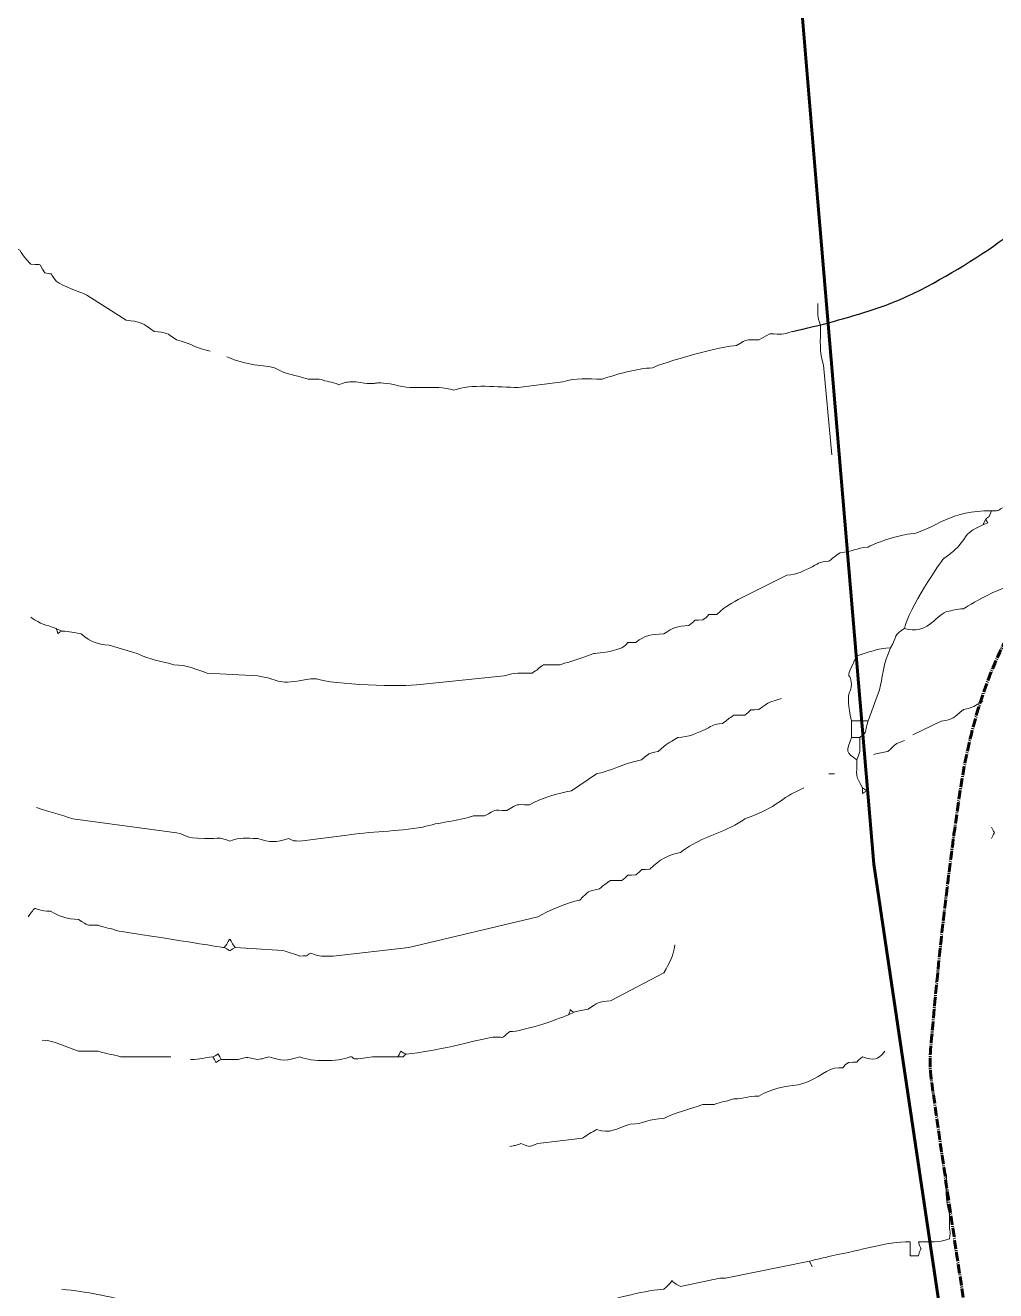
# Model space of a CAD drawing. Header units: centimetres. Extents: x -1591 to 2988, y -2086 to 1278.
# Drawn here: x -513 to -386.3, y -1201 to -1035.7 of the extents above; entities that cross this region are included whole.
import ezdxf

# ---------------------------------------------------------------- set-up
doc = ezdxf.new("R2010")
doc.units = ezdxf.units.CM
doc.header["$MEASUREMENT"] = 0
doc.linetypes.add('ACAD_ISO04W100', pattern=[30, 24, -3, 0, -3])
doc.layers.add('layer 1', color=7, linetype='Continuous')
doc.layers.add('Lines', color=10, linetype='Continuous')
picture_1 = doc.add_image_def('image1.jpg', size_in_pixel=(4696, 8380))

msp = doc.modelspace()

# ---------------------------------------------------------------- linework, layer by layer
at = {"layer": 'layer 1', "lineweight": 30}
msp.add_lwpolyline([(-412.812, -1075.735, 0.0242041), (-402.169, -1072.829, 0.0403104), (-396.05, -1070.275, 0.0431126), (-383.57, -1062.411, -0.0835723), (-376.791, -1058.868, -0.0180202), (-366.615, -1055.954, -0.0094333), (-346.903, -1051.463, -0.0036583), (-332.185, -1048.513, -0.0326669), (-330.516, -1048.303, -0.0192048), (-329.262, -1048.276, -0.0011839), (-308.936, -1048.669, -0.0047778), (-302.453, -1048.872, -0.0027058), (-291.014, -1049.401)], format="xyb", dxfattribs=at)
at = {"layer": 'layer 1', "lineweight": 20}
for points, knots in [([(-488.89, -1078.296), (-490.817, -1077.931), (-491.537, -1077.199), (-493.279, -1076.833), (-493.279, -1076.833), (-494.553, -1075.897), (-494.579, -1075.86), (-496.205, -1075.735), (-496.205, -1075.735), (-497.564, -1074.662), (-498.118, -1074.406), (-499.862, -1074.272), (-499.862, -1074.272), (-499.862, -1074.272), (-504.983, -1070.98), (-504.983, -1070.98), (-504.983, -1070.98), (-506.013, -1070.465), (-508.078, -1069.89), (-509.006, -1069.152), (-509.006, -1069.152), (-510.1, -1067.645), (-509.101, -1068.48), (-510.469, -1068.054), (-510.469, -1068.054), (-511.596, -1066.551), (-510.462, -1067.142), (-512.298, -1066.957), (-512.298, -1066.957), (-513.09, -1066.098), (-513.162, -1066.015), (-513.761, -1065.128), (-513.761, -1065.128), (-515.494, -1064.284), (-516.203, -1063.637), (-517.785, -1062.568), (-517.785, -1062.568), (-517.785, -1062.568), (-522.54, -1058.179), (-522.54, -1058.179), (-522.54, -1058.179), (-524.918, -1056.217), (-528.327, -1053.958), (-530.22, -1050.864)], [0, 0, 0, 0, 0.0833333, 0.0833333, 0.0833333, 0.0833333, 0.1666667, 0.1666667, 0.1666667, 0.1666667, 0.25, 0.25, 0.25, 0.25, 0.3333333, 0.3333333, 0.3333333, 0.3333333, 0.4166667, 0.4166667, 0.4166667, 0.4166667, 0.5, 0.5, 0.5, 0.5, 0.5833333, 0.5833333, 0.5833333, 0.5833333, 0.6666667, 0.6666667, 0.6666667, 0.6666667, 0.75, 0.75, 0.75, 0.75, 0.8333333, 0.8333333, 0.8333333, 0.8333333, 1, 1, 1, 1]), ([(-407.691, -1091.829), (-407.691, -1091.829), (-408.788, -1080.124), (-408.788, -1080.124), (-408.788, -1080.124), (-409.351, -1078.387), (-409.154, -1076.943), (-409.154, -1075.004), (-409.154, -1075.004), (-409.623, -1073.557), (-409.52, -1073.671), (-409.52, -1072.078)], [0, 0, 0, 0, 0.25, 0.25, 0.25, 0.25, 0.5, 0.5, 0.5, 0.5, 1, 1, 1, 1]), ([(-486.695, -1079.027), (-484.135, -1080.244), (-481.726, -1080.104), (-480.477, -1080.49), (-480.477, -1080.49), (-478.836, -1081.437), (-477.826, -1081.39), (-476.088, -1081.953), (-476.088, -1081.953), (-476.088, -1081.953), (-474.625, -1081.953), (-474.625, -1081.953), (-474.625, -1081.953), (-473.531, -1082.308), (-473.133, -1082.27), (-472.065, -1082.685), (-472.065, -1082.685), (-470.773, -1082.266), (-471.308, -1082.35), (-469.87, -1082.319), (-469.87, -1082.319), (-466.261, -1082.908), (-468.389, -1082.068), (-464.749, -1082.685), (-464.749, -1082.685), (-462.144, -1083.529), (-459.674, -1082.572), (-457.068, -1083.416), (-457.068, -1083.416), (-454.766, -1082.522), (-451.261, -1083.05), (-448.656, -1083.05), (-448.656, -1083.05), (-448.656, -1083.05), (-442.804, -1082.319), (-442.804, -1082.319), (-442.804, -1082.319), (-441.067, -1081.756), (-439.623, -1081.953), (-437.683, -1081.953), (-437.683, -1081.953), (-435.846, -1081.358), (-433.11, -1080.534), (-431.1, -1080.49), (-431.1, -1080.49), (-429.809, -1079.745), (-421.789, -1077.6), (-420.127, -1077.564), (-420.127, -1077.564), (-418.51, -1076.631), (-419.155, -1076.833), (-417.201, -1076.833), (-417.201, -1076.833), (-417.201, -1076.833), (-415.771, -1076.036), (-415.771, -1076.036), (-415.771, -1076.036), (-414.145, -1076.101), (-414.258, -1076.204), (-412.812, -1075.735)], [0, 0, 0, 0, 0.0625, 0.0625, 0.0625, 0.0625, 0.125, 0.125, 0.125, 0.125, 0.1875, 0.1875, 0.1875, 0.1875, 0.25, 0.25, 0.25, 0.25, 0.3125, 0.3125, 0.3125, 0.3125, 0.375, 0.375, 0.375, 0.375, 0.4375, 0.4375, 0.4375, 0.4375, 0.5, 0.5, 0.5, 0.5, 0.5625, 0.5625, 0.5625, 0.5625, 0.625, 0.625, 0.625, 0.625, 0.6875, 0.6875, 0.6875, 0.6875, 0.75, 0.75, 0.75, 0.75, 0.8125, 0.8125, 0.8125, 0.8125, 0.875, 0.875, 0.875, 0.875, 1, 1, 1, 1]), ([(-512.298, -1113.043), (-510.893, -1114.074), (-510.558, -1113.969), (-509.006, -1114.506), (-509.006, -1114.506), (-509.006, -1114.506), (-508.275, -1114.872), (-508.275, -1114.872), (-508.275, -1114.872), (-507.135, -1114.896), (-506.745, -1115.043), (-505.715, -1115.237), (-505.715, -1115.237), (-504.355, -1116.31), (-503.802, -1116.566), (-502.057, -1116.7), (-502.057, -1116.7), (-502.057, -1116.7), (-498.399, -1117.798), (-498.399, -1117.798), (-498.399, -1117.798), (-496.614, -1118.714), (-495.499, -1118.659), (-493.644, -1119.261), (-493.644, -1119.261), (-491.86, -1119.3), (-490.828, -1119.814), (-489.255, -1120.358), (-489.255, -1120.358), (-489.255, -1120.358), (-482.672, -1120.724), (-482.672, -1120.724), (-482.672, -1120.724), (-479.33, -1121.252), (-480.477, -1122.008), (-475.722, -1121.09), (-475.722, -1121.09), (-475.722, -1121.09), (-474.991, -1121.09), (-474.991, -1121.09), (-474.991, -1121.09), (-472.921, -1121.893), (-463.639, -1122.166), (-461.458, -1121.821), (-461.458, -1121.821), (-461.458, -1121.821), (-450.485, -1120.724), (-450.485, -1120.724), (-450.485, -1120.724), (-448.908, -1120.213), (-448.552, -1120.358), (-446.827, -1120.358), (-446.827, -1120.358), (-446.135, -1119.915), (-446.027, -1119.795), (-445.364, -1119.261), (-445.364, -1119.261), (-445.364, -1119.261), (-443.17, -1119.261), (-443.17, -1119.261), (-443.17, -1119.261), (-441.539, -1118.732), (-440.416, -1118.454), (-438.78, -1117.798), (-438.78, -1117.798), (-438.538, -1117.751), (-436.8, -1117.705), (-435.123, -1117.066), (-435.123, -1117.066), (-433.63, -1115.979), (-435.199, -1116.522), (-433.294, -1116.335), (-433.294, -1116.335), (-431.968, -1115.39), (-431.333, -1115.274), (-429.636, -1115.237), (-429.636, -1115.237), (-428.387, -1114.347), (-427.927, -1114.262), (-426.345, -1114.14), (-426.345, -1114.14), (-424.852, -1113.053), (-426.42, -1113.596), (-424.516, -1113.409), (-424.516, -1113.409), (-423.023, -1112.321), (-424.592, -1112.865), (-422.687, -1112.677), (-422.687, -1112.677), (-421.378, -1111.468), (-420.847, -1111.259), (-419.395, -1110.482), (-419.395, -1110.482), (-419.395, -1110.482), (-413.543, -1107.556), (-413.543, -1107.556), (-413.543, -1107.556), (-412.016, -1107.439), (-411.556, -1107.066), (-410.251, -1106.459), (-410.251, -1106.459), (-409.102, -1105.869), (-409.382, -1105.858), (-408.057, -1105.728), (-408.057, -1105.728), (-407.399, -1105.208), (-407.262, -1105.077), (-406.594, -1104.63), (-406.594, -1104.63), (-404.926, -1104.502), (-404.604, -1104.027), (-402.936, -1103.899), (-402.936, -1103.899), (-401.555, -1103.102), (-398.357, -1102.196), (-396.718, -1102.07), (-396.718, -1102.07), (-393.553, -1101.063), (-392.27, -1099.144), (-386.843, -1099.144), (-386.843, -1099.144), (-385.538, -1099.144), (-386.223, -1099.184), (-385.38, -1098.778)], [0, 0, 0, 0, 0.03125, 0.03125, 0.03125, 0.03125, 0.0625, 0.0625, 0.0625, 0.0625, 0.09375, 0.09375, 0.09375, 0.09375, 0.125, 0.125, 0.125, 0.125, 0.15625, 0.15625, 0.15625, 0.15625, 0.1875, 0.1875, 0.1875, 0.1875, 0.21875, 0.21875, 0.21875, 0.21875, 0.25, 0.25, 0.25, 0.25, 0.28125, 0.28125, 0.28125, 0.28125, 0.3125, 0.3125, 0.3125, 0.3125, 0.34375, 0.34375, 0.34375, 0.34375, 0.375, 0.375, 0.375, 0.375, 0.40625, 0.40625, 0.40625, 0.40625, 0.4375, 0.4375, 0.4375, 0.4375, 0.46875, 0.46875, 0.46875, 0.46875, 0.5, 0.5, 0.5, 0.5, 0.53125, 0.53125, 0.53125, 0.53125, 0.5625, 0.5625, 0.5625, 0.5625, 0.59375, 0.59375, 0.59375, 0.59375, 0.625, 0.625, 0.625, 0.625, 0.65625, 0.65625, 0.65625, 0.65625, 0.6875, 0.6875, 0.6875, 0.6875, 0.71875, 0.71875, 0.71875, 0.71875, 0.75, 0.75, 0.75, 0.75, 0.78125, 0.78125, 0.78125, 0.78125, 0.8125, 0.8125, 0.8125, 0.8125, 0.84375, 0.84375, 0.84375, 0.84375, 0.875, 0.875, 0.875, 0.875, 0.90625, 0.90625, 0.90625, 0.90625, 0.9375, 0.9375, 0.9375, 0.9375, 1, 1, 1, 1]), ([(-387.574, -1100.241), (-387.574, -1100.241), (-387.94, -1100.973), (-387.94, -1100.973), (-387.94, -1100.973), (-386.857, -1100.564), (-387.408, -1100.919), (-387.574, -1100.241), (-387.574, -1100.241), (-387.095, -1099.851), (-387.195, -1100.115), (-386.843, -1099.144)], [0, 0, 0, 0, 0.25, 0.25, 0.25, 0.25, 0.5, 0.5, 0.5, 0.5, 1, 1, 1, 1]), ([(-400.01, -1117.066), (-401.179, -1119.625), (-400.95, -1120.861), (-401.473, -1122.553), (-401.473, -1122.553), (-401.473, -1122.553), (-402.936, -1126.576), (-402.936, -1126.576), (-402.936, -1126.576), (-402.936, -1126.576), (-405.131, -1126.576), (-405.131, -1126.576), (-405.131, -1126.576), (-406.005, -1122.407), (-405.12, -1123.176), (-405.131, -1121.821), (-405.131, -1121.821), (-405.147, -1119.748), (-406.246, -1121.96), (-404.456, -1118.134), (-404.456, -1118.134), (-402.826, -1117.619), (-401.795, -1117.105), (-400.01, -1117.066), (-400.01, -1117.066), (-399.02, -1115.351), (-399.723, -1115.552), (-398.181, -1114.506), (-398.181, -1114.506), (-397.712, -1112.024), (-393.416, -1105.737), (-393.06, -1105.362), (-393.06, -1105.362), (-392.169, -1104.766), (-392.088, -1104.69), (-391.232, -1103.899), (-391.232, -1103.899), (-389.785, -1102.215), (-390.454, -1102.168), (-387.94, -1100.973)], [0, 0, 0, 0, 0.0909091, 0.0909091, 0.0909091, 0.0909091, 0.1818182, 0.1818182, 0.1818182, 0.1818182, 0.2727273, 0.2727273, 0.2727273, 0.2727273, 0.3636364, 0.3636364, 0.3636364, 0.3636364, 0.4545455, 0.4545455, 0.4545455, 0.4545455, 0.5454545, 0.5454545, 0.5454545, 0.5454546, 0.6363636, 0.6363636, 0.6363636, 0.6363636, 0.7272727, 0.7272727, 0.7272727, 0.7272727, 0.8181818, 0.8181818, 0.8181818, 0.8181818, 1, 1, 1, 1]), ([(-398.181, -1114.506), (-395.24, -1115.422), (-394.323, -1113.019), (-392.695, -1112.311), (-392.695, -1112.311), (-391.882, -1112.157), (-391.369, -1112.012), (-390.5, -1111.946), (-390.5, -1111.946), (-389.991, -1111.783), (-385.888, -1108.664), (-380.99, -1108.288), (-380.99, -1108.288), (-378.428, -1108.035), (-379.322, -1106.727), (-376.601, -1106.459)], [0, 0, 0, 0, 0.2, 0.2, 0.2, 0.2, 0.4, 0.4, 0.4, 0.4, 0.6, 0.6, 0.6, 0.6, 1, 1, 1, 1]), ([(-511.567, -1137.914), (-509.966, -1138.468), (-508.402, -1138.862), (-506.812, -1139.378), (-506.812, -1139.378), (-506.812, -1139.378), (-493.279, -1141.206), (-493.279, -1141.206), (-493.279, -1141.206), (-491.789, -1141.457), (-492.505, -1141.938), (-489.621, -1141.938), (-489.621, -1141.938), (-489.621, -1141.938), (-488.89, -1141.938), (-488.89, -1141.938), (-488.89, -1141.938), (-487.345, -1141.938), (-487.672, -1141.782), (-486.329, -1142.304), (-486.329, -1142.304), (-484.859, -1141.732), (-484.33, -1141.938), (-482.672, -1141.938), (-482.672, -1141.938), (-481.094, -1142.449), (-480.226, -1142.55), (-478.648, -1141.938), (-478.648, -1141.938), (-477.591, -1142.393), (-478.516, -1142.199), (-477.185, -1142.304), (-477.185, -1142.304), (-477.185, -1142.304), (-471.333, -1141.572), (-471.333, -1141.572), (-471.333, -1141.572), (-467.964, -1141.002), (-464.495, -1141.051), (-461.092, -1140.475), (-461.092, -1140.475), (-459.015, -1139.801), (-456.585, -1139.685), (-454.508, -1139.012), (-454.508, -1139.012), (-454.508, -1139.012), (-453.045, -1139.012), (-453.045, -1139.012), (-453.045, -1139.012), (-451.428, -1138.078), (-452.074, -1138.28), (-450.119, -1138.28), (-450.119, -1138.28), (-448.502, -1137.347), (-449.148, -1137.549), (-447.193, -1137.549), (-447.193, -1137.549), (-445.712, -1136.694), (-443.417, -1136.043), (-441.707, -1135.72), (-441.707, -1135.72), (-441.707, -1135.72), (-438.415, -1133.525), (-438.415, -1133.525), (-438.415, -1133.525), (-436.451, -1133.111), (-434.981, -1132.153), (-432.563, -1131.697), (-432.563, -1131.697), (-431.365, -1130.751), (-431.862, -1130.914), (-430.368, -1130.599), (-430.368, -1130.599), (-429.178, -1129.501), (-429.066, -1129.524), (-427.808, -1128.77), (-427.808, -1128.77), (-426.276, -1128.653), (-425.46, -1128.282), (-424.15, -1127.673), (-424.15, -1127.673), (-423.001, -1127.083), (-423.281, -1127.072), (-421.956, -1126.942), (-421.956, -1126.942), (-421.298, -1126.422), (-421.161, -1126.291), (-420.492, -1125.844), (-420.492, -1125.844), (-420.492, -1125.844), (-419.029, -1125.844), (-419.029, -1125.844), (-419.029, -1125.844), (-417.537, -1124.757), (-419.105, -1125.301), (-417.201, -1125.113), (-417.201, -1125.113), (-415.727, -1123.949), (-415.917, -1124.218), (-414.275, -1123.65)], [0, 0, 0, 0, 0.0384615, 0.0384615, 0.0384615, 0.0384615, 0.0769231, 0.0769231, 0.0769231, 0.0769231, 0.1153846, 0.1153846, 0.1153846, 0.1153846, 0.1538462, 0.1538462, 0.1538462, 0.1538462, 0.1923077, 0.1923077, 0.1923077, 0.1923077, 0.2307692, 0.2307692, 0.2307692, 0.2307692, 0.2692308, 0.2692308, 0.2692308, 0.2692308, 0.3076923, 0.3076923, 0.3076923, 0.3076923, 0.3461538, 0.3461538, 0.3461538, 0.3461539, 0.3846154, 0.3846154, 0.3846154, 0.3846154, 0.4230769, 0.4230769, 0.4230769, 0.4230769, 0.4615385, 0.4615385, 0.4615385, 0.4615385, 0.5, 0.5, 0.5, 0.5, 0.5384615, 0.5384615, 0.5384615, 0.5384615, 0.5769231, 0.5769231, 0.5769231, 0.5769231, 0.6153846, 0.6153846, 0.6153846, 0.6153846, 0.6538462, 0.6538462, 0.6538462, 0.6538462, 0.6923077, 0.6923077, 0.6923077, 0.6923077, 0.7307692, 0.7307692, 0.7307692, 0.7307692, 0.7692308, 0.7692308, 0.7692308, 0.7692308, 0.8076923, 0.8076923, 0.8076923, 0.8076923, 0.8461538, 0.8461538, 0.8461538, 0.8461539, 0.8846154, 0.8846154, 0.8846154, 0.8846154, 0.9230769, 0.9230769, 0.9230769, 0.9230769, 1, 1, 1, 1]), ([(-397.084, -1128.405), (-397.084, -1128.405), (-393.395, -1126.638), (-393.395, -1126.638), (-393.395, -1126.638), (-391.725, -1126.408), (-391.854, -1126.211), (-390.5, -1125.113), (-390.5, -1125.113), (-389.166, -1124.832), (-389.097, -1124.635), (-387.94, -1124.016)], [0, 0, 0, 0, 0.25, 0.25, 0.25, 0.25, 0.5, 0.5, 0.5, 0.5, 1, 1, 1, 1]), ([(-402.936, -1126.576), (-403.516, -1128.363), (-402.886, -1127.785), (-404.033, -1128.77), (-404.033, -1128.77), (-404.033, -1128.77), (-405.131, -1128.77), (-405.131, -1128.77), (-405.131, -1128.77), (-405.131, -1128.77), (-405.131, -1126.576), (-405.131, -1126.576)], [0, 0, 0, 0, 0.25, 0.25, 0.25, 0.25, 0.5, 0.5, 0.5, 0.5, 1, 1, 1, 1]), ([(-403.668, -1135.354), (-403.668, -1135.354), (-403.668, -1136.086), (-403.668, -1136.086), (-403.668, -1136.086), (-402.903, -1135.509), (-402.903, -1135.931), (-403.668, -1135.354), (-403.668, -1135.354), (-404.702, -1133.562), (-404.399, -1133.834), (-404.399, -1131.697), (-404.399, -1131.697), (-405.958, -1130.638), (-405.734, -1130.63), (-405.131, -1128.77)], [0, 0, 0, 0, 0.2, 0.2, 0.2, 0.2, 0.4, 0.4, 0.4, 0.4, 0.6, 0.6, 0.6, 0.6, 1, 1, 1, 1]), ([(-402.204, -1130.965), (-401.484, -1130.826), (-401.097, -1130.738), (-400.376, -1130.599), (-400.376, -1130.599), (-399.1, -1129.421), (-399.654, -1129.759), (-398.181, -1129.136)], [0, 0, 0, 0, 0.3333333, 0.3333333, 0.3333333, 0.3333333, 1, 1, 1, 1]), ([(-512.664, -1152.179), (-511.255, -1150.345), (-512.472, -1151.388), (-509.738, -1151.448), (-509.738, -1151.448), (-508.459, -1152.185), (-507.615, -1152.427), (-506.08, -1152.545), (-506.08, -1152.545), (-504.54, -1153.433), (-505.354, -1153.236), (-503.52, -1153.276), (-503.52, -1153.276), (-502.61, -1153.571), (-501.87, -1153.713), (-500.96, -1154.008), (-500.96, -1154.008), (-500.96, -1154.008), (-487.061, -1156.202), (-487.061, -1156.202), (-487.061, -1156.202), (-485.93, -1154.859), (-486.762, -1154.619), (-485.598, -1156.202), (-485.598, -1156.202), (-485.598, -1156.202), (-479.38, -1156.568), (-479.38, -1156.568), (-479.38, -1156.568), (-478.647, -1156.822), (-477.918, -1157.046), (-477.185, -1157.3), (-477.185, -1157.3), (-475.773, -1157.3), (-476.468, -1157.229), (-475.722, -1156.934), (-475.722, -1156.934), (-474.322, -1157.477), (-474.38, -1157.3), (-472.796, -1157.3), (-472.796, -1157.3), (-472.796, -1157.3), (-462.921, -1156.202), (-462.921, -1156.202), (-462.921, -1156.202), (-462.921, -1156.202), (-446.096, -1152.179), (-446.096, -1152.179), (-446.096, -1152.179), (-444.686, -1151.365), (-442.199, -1150.32), (-440.609, -1149.985), (-440.609, -1149.985), (-439.293, -1148.769), (-439.748, -1148.88), (-438.049, -1148.522), (-438.049, -1148.522), (-437.391, -1148.002), (-437.255, -1147.871), (-436.586, -1147.424), (-436.586, -1147.424), (-436.586, -1147.424), (-435.123, -1147.424), (-435.123, -1147.424), (-435.123, -1147.424), (-433.63, -1146.337), (-435.199, -1146.88), (-433.294, -1146.693), (-433.294, -1146.693), (-431.801, -1145.605), (-433.37, -1146.149), (-431.465, -1145.961), (-431.465, -1145.961), (-430.075, -1144.678), (-429.215, -1144.14), (-427.442, -1143.767), (-427.442, -1143.767), (-425.417, -1142.169), (-423.103, -1141.519), (-420.858, -1140.475), (-420.858, -1140.475), (-420.157, -1140.107), (-419.702, -1139.817), (-419.029, -1139.378), (-419.029, -1139.378), (-414.333, -1137.723), (-414.826, -1136.825), (-411.348, -1135.354)], [0, 0, 0, 0, 0.0434783, 0.0434783, 0.0434783, 0.0434783, 0.0869565, 0.0869565, 0.0869565, 0.0869565, 0.1304348, 0.1304348, 0.1304348, 0.1304348, 0.173913, 0.173913, 0.173913, 0.1739131, 0.2173913, 0.2173913, 0.2173913, 0.2173913, 0.2608696, 0.2608696, 0.2608696, 0.2608696, 0.3043478, 0.3043478, 0.3043478, 0.3043478, 0.3478261, 0.3478261, 0.3478261, 0.3478261, 0.3913043, 0.3913043, 0.3913043, 0.3913044, 0.4347826, 0.4347826, 0.4347826, 0.4347826, 0.4782609, 0.4782609, 0.4782609, 0.4782609, 0.5217391, 0.5217391, 0.5217391, 0.5217391, 0.5652174, 0.5652174, 0.5652174, 0.5652174, 0.6086957, 0.6086957, 0.6086957, 0.6086957, 0.6521739, 0.6521739, 0.6521739, 0.6521739, 0.6956522, 0.6956522, 0.6956522, 0.6956522, 0.7391304, 0.7391304, 0.7391304, 0.7391304, 0.7826087, 0.7826087, 0.7826087, 0.7826087, 0.826087, 0.826087, 0.826087, 0.826087, 0.8695652, 0.8695652, 0.8695652, 0.8695652, 0.9130435, 0.9130435, 0.9130435, 0.9130435, 1, 1, 1, 1]), ([(-441.341, -1164.615), (-441.341, -1164.615), (-442.072, -1164.981), (-442.072, -1164.981), (-442.072, -1164.981), (-441.663, -1163.898), (-442.019, -1164.449), (-441.341, -1164.615), (-441.341, -1164.615), (-440.62, -1164.476), (-440.233, -1164.388), (-439.512, -1164.249), (-439.512, -1164.249), (-438.238, -1163.313), (-438.212, -1163.277), (-436.586, -1163.152), (-436.586, -1163.152), (-436.586, -1163.152), (-429.636, -1159.494), (-429.636, -1159.494), (-429.636, -1159.494), (-428.76, -1158.031), (-428.496, -1157.543), (-428.173, -1155.837)], [0, 0, 0, 0, 0.1428571, 0.1428571, 0.1428571, 0.1428572, 0.2857143, 0.2857143, 0.2857143, 0.2857143, 0.4285714, 0.4285714, 0.4285714, 0.4285714, 0.5714286, 0.5714286, 0.5714286, 0.5714286, 0.7142857, 0.7142857, 0.7142857, 0.7142857, 1, 1, 1, 1]), ([(-491.45, -1170.833), (-490.004, -1170.801), (-489.873, -1170.571), (-488.524, -1170.467), (-488.524, -1170.467), (-487.498, -1170.134), (-488.141, -1169.671), (-487.427, -1170.833), (-487.427, -1170.833), (-487.427, -1170.833), (-485.232, -1170.833), (-485.232, -1170.833), (-485.232, -1170.833), (-483.709, -1170.372), (-484.224, -1170.539), (-482.672, -1170.833), (-482.672, -1170.833), (-481.886, -1170.668), (-482.043, -1170.743), (-481.209, -1170.467), (-481.209, -1170.467), (-479.5, -1171.021), (-478.894, -1171.021), (-477.185, -1170.467), (-477.185, -1170.467), (-475.485, -1171.127), (-472.303, -1171.127), (-470.602, -1170.467), (-470.602, -1170.467), (-469.592, -1170.454), (-471.416, -1171.071), (-467.676, -1170.467), (-467.676, -1170.467), (-467.676, -1170.467), (-464.384, -1170.467), (-464.384, -1170.467), (-464.384, -1170.467), (-463.669, -1169.306), (-464.312, -1169.768), (-463.286, -1170.101), (-463.286, -1170.101), (-459.484, -1169.803), (-454.537, -1168.345), (-451.948, -1167.907), (-451.948, -1167.907), (-449.983, -1167.864), (-451.16, -1168.178), (-449.753, -1167.175), (-449.753, -1167.175), (-447.959, -1167.136), (-443.752, -1165.669), (-442.072, -1164.981)], [0, 0, 0, 0, 0.0714286, 0.0714286, 0.0714286, 0.0714286, 0.1428571, 0.1428571, 0.1428571, 0.1428572, 0.2142857, 0.2142857, 0.2142857, 0.2142857, 0.2857143, 0.2857143, 0.2857143, 0.2857143, 0.3571429, 0.3571429, 0.3571429, 0.3571429, 0.4285714, 0.4285714, 0.4285714, 0.4285714, 0.5, 0.5, 0.5, 0.5, 0.5714286, 0.5714286, 0.5714286, 0.5714286, 0.6428571, 0.6428571, 0.6428571, 0.6428572, 0.7142857, 0.7142857, 0.7142857, 0.7142857, 0.7857143, 0.7857143, 0.7857143, 0.7857143, 0.8571429, 0.8571429, 0.8571429, 0.8571429, 1, 1, 1, 1]), ([(-494.01, -1170.467), (-494.01, -1170.467), (-500.594, -1170.467), (-500.594, -1170.467), (-500.594, -1170.467), (-501.73, -1170.099), (-502.384, -1170.104), (-503.52, -1169.736), (-503.52, -1169.736), (-503.52, -1169.736), (-506.08, -1169.736), (-506.08, -1169.736), (-506.08, -1169.736), (-507.733, -1169.164), (-509.049, -1168.41), (-510.835, -1168.273)], [0, 0, 0, 0, 0.2, 0.2, 0.2, 0.2, 0.4, 0.4, 0.4, 0.4, 0.6, 0.6, 0.6, 0.6, 1, 1, 1, 1]), ([(-449.753, -1182.171), (-448.977, -1182.009), (-449.15, -1182.115), (-448.29, -1181.806), (-448.29, -1181.806), (-446.711, -1182.283), (-447.675, -1182.283), (-446.096, -1181.806), (-446.096, -1181.806), (-446.096, -1181.806), (-440.244, -1181.074), (-440.244, -1181.074), (-440.244, -1181.074), (-439.583, -1180.632), (-439.097, -1180.341), (-438.415, -1179.977), (-438.415, -1179.977), (-436.605, -1180.524), (-435.86, -1179.88), (-434.026, -1179.245), (-434.026, -1179.245), (-431.953, -1179.2), (-431.709, -1178.559), (-429.636, -1178.514), (-429.636, -1178.514), (-428.287, -1177.735), (-426.185, -1177.354), (-424.516, -1176.685), (-424.516, -1176.685), (-424.516, -1176.685), (-423.053, -1176.685), (-423.053, -1176.685), (-423.053, -1176.685), (-422.143, -1176.39), (-421.403, -1176.248), (-420.492, -1175.954), (-420.492, -1175.954), (-418.959, -1175.92), (-418.734, -1175.621), (-417.201, -1175.588), (-417.201, -1175.588), (-415.639, -1174.687), (-413.948, -1174.268), (-412.08, -1174.125), (-412.08, -1174.125), (-409.994, -1173.678), (-408.741, -1172.369), (-407.325, -1171.93), (-407.325, -1171.93), (-405.417, -1171.78), (-406.965, -1172.244), (-405.496, -1171.199), (-405.496, -1171.199), (-403.588, -1171.049), (-405.136, -1171.513), (-403.668, -1170.467), (-403.668, -1170.467), (-402.106, -1170.939), (-401.783, -1170.985), (-400.741, -1169.736)], [0, 0, 0, 0, 0.0625, 0.0625, 0.0625, 0.0625, 0.125, 0.125, 0.125, 0.125, 0.1875, 0.1875, 0.1875, 0.1875, 0.25, 0.25, 0.25, 0.25, 0.3125, 0.3125, 0.3125, 0.3125, 0.375, 0.375, 0.375, 0.375, 0.4375, 0.4375, 0.4375, 0.4375, 0.5, 0.5, 0.5, 0.5, 0.5625, 0.5625, 0.5625, 0.5625, 0.625, 0.625, 0.625, 0.625, 0.6875, 0.6875, 0.6875, 0.6875, 0.75, 0.75, 0.75, 0.75, 0.8125, 0.8125, 0.8125, 0.8125, 0.875, 0.875, 0.875, 0.875, 1, 1, 1, 1]), ([(-508.275, -1200.825), (-504.922, -1201.088), (-502.096, -1201.877), (-499.497, -1202.288), (-499.497, -1202.288), (-499.497, -1202.288), (-491.084, -1203.02), (-491.084, -1203.02), (-491.084, -1203.02), (-489.793, -1203.439), (-490.328, -1203.354), (-488.89, -1203.386), (-488.89, -1203.386), (-487.31, -1203.863), (-488.274, -1203.863), (-486.695, -1203.386), (-486.695, -1203.386), (-485.037, -1203.386), (-484.508, -1203.18), (-483.037, -1203.751), (-483.037, -1203.751), (-481.382, -1203.332), (-482.839, -1203.348), (-481.209, -1203.751), (-481.209, -1203.751), (-479.821, -1203.408), (-474.391, -1203.498), (-472.796, -1204.117), (-472.796, -1204.117), (-471.629, -1203.653), (-472.447, -1203.784), (-470.967, -1203.751), (-470.967, -1203.751), (-469.389, -1204.263), (-469.595, -1204.354), (-468.041, -1203.751), (-468.041, -1203.751), (-467.142, -1204.074), (-467.414, -1203.955), (-466.578, -1204.117), (-466.578, -1204.117), (-465.287, -1203.698), (-465.822, -1203.782), (-464.384, -1203.751), (-464.384, -1203.751), (-460.611, -1204.367), (-462.46, -1203.664), (-461.092, -1203.751), (-461.092, -1203.751), (-459.737, -1204.191), (-460.045, -1204.117), (-458.532, -1204.117), (-458.532, -1204.117), (-453.178, -1203.271), (-448.054, -1204.1), (-443.535, -1203.386), (-443.535, -1203.386), (-443.535, -1203.386), (-438.049, -1202.654), (-438.049, -1202.654), (-438.049, -1202.654), (-436.334, -1202.06), (-431.462, -1200.865), (-429.636, -1200.825), (-429.636, -1200.825), (-427.813, -1199.322), (-429.356, -1199.543), (-427.442, -1200.459), (-427.442, -1200.459), (-427.442, -1200.459), (-422.321, -1199.362), (-422.321, -1199.362), (-422.321, -1199.362), (-422.321, -1199.362), (-421.59, -1199.362), (-421.59, -1199.362), (-421.59, -1199.362), (-421.59, -1199.362), (-410.617, -1197.168), (-410.617, -1197.168), (-410.617, -1197.168), (-409.481, -1196.799), (-408.827, -1196.804), (-407.691, -1196.436), (-407.691, -1196.436), (-403.624, -1195.747), (-400.815, -1194.607), (-397.45, -1194.607), (-397.45, -1194.607), (-397.45, -1194.607), (-397.45, -1196.436), (-397.45, -1196.436), (-397.45, -1196.436), (-397.45, -1196.436), (-396.352, -1196.436), (-396.352, -1196.436), (-396.352, -1196.436), (-395.926, -1194.752), (-395.926, -1196.292), (-396.352, -1194.607), (-396.352, -1194.607), (-394.57, -1194.607), (-393.955, -1194.769), (-392.329, -1194.242), (-392.329, -1194.242), (-392.146, -1193.071), (-392.26, -1193.362), (-392.329, -1192.778), (-392.329, -1192.778), (-392.329, -1192.778), (-392.329, -1190.95), (-392.329, -1190.95), (-392.329, -1190.95), (-392.836, -1189.386), (-392.779, -1187.137), (-392.695, -1185.829)], [0, 0, 0, 0, 0.0333333, 0.0333333, 0.0333333, 0.0333333, 0.0666667, 0.0666667, 0.0666667, 0.0666667, 0.1, 0.1, 0.1, 0.1, 0.1333333, 0.1333333, 0.1333333, 0.1333333, 0.1666667, 0.1666667, 0.1666667, 0.1666667, 0.2, 0.2, 0.2, 0.2, 0.2333333, 0.2333333, 0.2333333, 0.2333333, 0.2666667, 0.2666667, 0.2666667, 0.2666667, 0.3, 0.3, 0.3, 0.3, 0.3333333, 0.3333333, 0.3333333, 0.3333333, 0.3666667, 0.3666667, 0.3666667, 0.3666667, 0.4, 0.4, 0.4, 0.4, 0.4333333, 0.4333333, 0.4333333, 0.4333333, 0.4666667, 0.4666667, 0.4666667, 0.4666667, 0.5, 0.5, 0.5, 0.5, 0.5333333, 0.5333333, 0.5333333, 0.5333333, 0.5666667, 0.5666667, 0.5666667, 0.5666667, 0.6, 0.6, 0.6, 0.6, 0.6333333, 0.6333333, 0.6333333, 0.6333333, 0.6666667, 0.6666667, 0.6666667, 0.6666667, 0.7, 0.7, 0.7, 0.7, 0.7333333, 0.7333333, 0.7333333, 0.7333333, 0.7666667, 0.7666667, 0.7666667, 0.7666667, 0.8, 0.8, 0.8, 0.8, 0.8333333, 0.8333333, 0.8333333, 0.8333333, 0.8666667, 0.8666667, 0.8666667, 0.8666667, 0.9, 0.9, 0.9, 0.9, 0.9333333, 0.9333333, 0.9333333, 0.9333333, 1, 1, 1, 1])]:
    msp.add_open_spline(points, degree=3, knots=knots, dxfattribs=at)
for points in [[(-508.275, -1114.872), (-508.953, -1115.037), (-508.597, -1115.589), (-509.006, -1114.506)], [(-404.399, -1131.697), (-403.856, -1130.296), (-404.033, -1130.354), (-404.033, -1128.77)], [(-407.325, -1133.525), (-407.325, -1133.525), (-408.057, -1133.525), (-408.057, -1133.525)], [(-488.89, -1141.938), (-488.89, -1141.938), (-489.621, -1141.938), (-489.621, -1141.938)], [(-386.843, -1141.938), (-386.314, -1140.839), (-386.314, -1141.573), (-386.843, -1140.475)], [(-485.598, -1156.202), (-486.696, -1156.731), (-485.962, -1156.731), (-487.061, -1156.202)], [(-487.427, -1170.833), (-488.452, -1171.166), (-487.81, -1171.628), (-488.524, -1170.467)], [(-463.286, -1170.101), (-464.045, -1170.573), (-463.157, -1170.467), (-464.384, -1170.467)], [(-410.251, -1197.899), (-410.251, -1197.899), (-410.617, -1197.168), (-410.617, -1197.168)], [(-421.59, -1199.362), (-421.59, -1199.362), (-422.321, -1199.362), (-422.321, -1199.362)]]:
    msp.add_open_spline(points, degree=3, dxfattribs=at)
at = {"layer": 'Lines', "color": 2, "lineweight": 60}
for p, q in [((-409.79, -1055.707), (-416.55, -973.185)), ((-402.212, -1145.308), (-409.79, -1055.707)), ((-387.067, -1247.033), (-402.212, -1145.308))]:
    msp.add_line(p, q, dxfattribs=at)
at = {"layer": 'Lines', "color": 2, "linetype": 'ACAD_ISO04W100', "lineweight": 60, "ltscale": 0.05, "flags": 128}
msp.add_lwpolyline([(-384.763, -1719.045, -0.0473979), (-369.185, -1703.865, -0.0804125), (-357.995, -1697.499, -0.0221461), (-340.684, -1691.906, 0.0332396), (-329.229, -1687.922, 0.0119518), (-304.294, -1676.636, 0.0316261), (-295.27, -1671.563, 0.0106622), (-289.1, -1667.372, 0.0037039), (-271.698, -1654.805, 0.0103155), (-255.183, -1642.159, 0.0292409), (-249.724, -1637.248, 0.096762), (-246.424, -1632.285, 0.0334683), (-240.934, -1616.101, 0.0225267), (-239.227, -1608.284, 0.0291448), (-238.537, -1602.135, 0.1095233), (-240.497, -1590.344, 0.1369562), (-246.36, -1582.714, 0.0142794), (-251.556, -1579.044, -0.0101864), (-258.881, -1573.96, -0.007342), (-278.993, -1558.931, -0.0227822), (-285.174, -1553.703, -0.0900094), (-288.638, -1549.087, -0.0843196), (-290.432, -1543.2, -0.0483892), (-290.565, -1538.923, -0.028938), (-289.684, -1531.834, -0.0371611), (-286.662, -1520.275, -0.0540683), (-283.174, -1512.827, -0.0400519), (-278.421, -1506.255, -0.0335161), (-271.655, -1499.322, -0.0421213), (-261.6, -1491.736, 0.038753), (-250.62, -1483.567, 0.0222848), (-243.708, -1476.975, 0.0604493), (-241.587, -1474.149, 0.0798615), (-240.168, -1470.421, 0.0290887), (-238.582, -1459.644, 0.0181392), (-237.974, -1447.88, 0.047515), (-238.332, -1443.388, 0.0293331), (-239.691, -1437.664, 0.0176021), (-242.839, -1428.383, 0.0126682), (-246.21, -1420.126, 0.0269406), (-248.098, -1416.379, 0.0389206), (-252.74, -1409.57, 0.0172309), (-264.869, -1395.478, 0.0040793), (-276.204, -1383.392, 0.0064367), (-283.546, -1375.885, 0.019066), (-301.01, -1359.763, -0.0220633), (-316.019, -1345.739, -0.0060321), (-327.477, -1333.761, -0.0113489), (-333.342, -1327.185, -0.0037075), (-341.982, -1316.892, 0.0024174), (-355.192, -1301.071, 0.0048878), (-360.982, -1294.339, -0.0093461), (-363.979, -1290.791, -0.0546895), (-365.567, -1288.332, -0.0322719), (-367.493, -1283.771, -0.0119872), (-368.356, -1281.087, 0.0060467), (-370.004, -1275.748, 0.0312036), (-379.285, -1252.082, -0.050638), (-384.443, -1237.264, -0.0170539), (-386.362, -1227.779, -0.0045143), (-392.06, -1191.675, -0.0022411), (-394.683, -1173.457, -0.0250624), (-394.828, -1171.816, -0.030396), (-394.778, -1169.579, -0.0052679), (-393.57, -1156.734, -0.0055788), (-392.232, -1145.202, -0.0062605), (-390.797, -1134.957, -0.034076), (-388.639, -1125.295, -0.0385085), (-385.512, -1117.109, -0.0318171), (-383.334, -1113.175, -0.0228333), (-379.723, -1108.06, -0.0352647), (-375.316, -1103.145, -0.0466105), (-371.417, -1100.016, -0.0556285), (-366.168, -1097.337, -0.0521481), (-360.09, -1095.743, -0.0260179), (-350.528, -1094.78, 0.0219728), (-339.199, -1093.732, 0.0055631), (-327.673, -1092.021, 0.0046846), (-314.029, -1089.71, 0.0251931), (-301.597, -1086.831, 0.0290246), (-291.138, -1083.178, 0.0628473), (-285.057, -1079.7, 0.0585663), (-279.622, -1074.513, 0.0505616), (-275.445, -1068.285, 0.1036694), (-274.416, -1064.744, 0.0014406), (-274.136, -1060.955, -0.0011046), (-273.775, -1056.014, -0.0051859), (-272.393, -1039.881, 0.0392212), (-272.356, -1037.737, 0.0269718), (-272.382, -1037.509, 0.0008512), (-273.618, -1030.332, 0.0012128), (-275.259, -1021.028, 0.0052482), (-275.667, -1018.883, 0.0513741), (-276.066, -1017.594, 0.0075942), (-279.768, -1009.272, 0.0147505), (-283.298, -1002.206, 0.0261982), (-285.605, -998.401, 0.0683712), (-289.399, -994.196, 0.0506234), (-295.702, -989.893, 0.0064353), (-301.081, -987.058, -0.0050058), (-308.007, -983.433, -0.0041234), (-336.197, -968.017, -0.0155222), (-343.521, -963.63, -0.0317076), (-349.997, -958.867, 0.0206546), (-359.77, -951.341, 0.0133116), (-366.994, -946.522, -0.0105101), (-376.177, -940.47, -0.0281671), (-383.838, -934.523, -0.108411), (-385.356, -932.478, -0.0562654), (-386.032, -930.366, -0.0095222), (-388.353, -917.51, -0.0043697), (-390.151, -905.677, -0.0207906), (-390.404, -903.173, -0.0542254), (-390.194, -898.938, -0.0178248), (-387.722, -886.315, -0.0127486), (-385.729, -878.656, -0.0134491), (-383.463, -871.504, -0.1000092), (-377.743, -861.813, 0.1185946), (-373.204, -853.435, 0.0251366), (-371.432, -845.124, -0.0213324), (-369.418, -835.317, -0.0100478), (-367.418, -827.956, 0.0133287), (-365.947, -822.397, 0.039298), (-365.12, -817.048, 0.0155451), (-364.521, -803.394, 0.0821467), (-366.783, -788.543, -0.106119), (-367.991, -776.925, -0.033215), (-366.878, -770.598, 0.0278131), (-365.467, -763.06, 0.0380871), (-364.708, -748.823, -0.0474699), (-363.885, -737.404, -0.0301545), (-361.515, -727.151, -0.0468862), (-358.994, -720.861, -0.0039128), (-356.354, -715.823, -0.0021424), (-351.422, -706.681, -0.0029044), (-341.394, -688.535, -0.0029558), (-331.331, -670.821, -0.0238289), (-326.026, -662.547, -0.0423921), (-322.451, -658.325, -0.1084446), (-317.006, -654.854, 0.0579429), (-306.306, -649.456, 0.0165756), (-300.61, -645.423, 0.0203029), (-296.215, -641.797, 0.1171845), (-291.128, -634.473, 0.1105443), (-289.685, -625.145, 0.0431328), (-290.861, -617.51, 0.0423828), (-293.362, -610.058, 0.0186078), (-297.696, -600.988, 0.0720519), (-299.226, -598.875, 0.0132199), (-303.959, -594.25, -0.0104841), (-309.959, -588.453, -0.0012392), (-313.227, -585.143, 0.0010976), (-316.916, -581.405, 0.0268446), (-326.785, -572.465, -0.0176424), (-342.043, -559.144, -0.0423681), (-353.799, -546.09, -0.1205315), (-356.283, -540.351, -0.0325436), (-356.765, -535.712, -0.0177069), (-356.791, -527.145, -0.0069197), (-356.324, -517.026, -0.0270226), (-356.029, -514.447, -0.0317193), (-354.915, -509.723, -0.0074862), (-348.65, -490.156, -0.0069698), (-343.661, -475.997, -0.0308176), (-342.292, -472.886, -0.0451209), (-340.814, -470.56, -0.0089156), (-332.121, -459.681, -0.0143963), (-323.24, -449.571, -0.0173153), (-315.338, -441.649, -0.1381179), (-308.694, -438.212, 0.1499389), (-302.628, -434.893, 0.0834774), (-299.219, -429.972, 0.0630029), (-296.78, -422.449, 0.030973), (-295.947, -415.862, 0.038456), (-296.017, -410.513, 0.0488278), (-297.357, -403.451, 0.0938969), (-299.068, -400.1, 0.0407611), (-302.88, -395.934, 0.0120877), (-317.123, -383.339, 0.0108945), (-327.85, -374.697, -0.0147951), (-335.7, -368.271, -0.0422526), (-342.433, -361.34, -0.0482439), (-347.143, -354.304, -0.0647975), (-349.926, -347.003, -0.0515781), (-351.212, -337.288, -0.018872), (-351.146, -330.073, -0.0150215), (-350.449, -321.035, -0.0284294), (-347.488, -303.124, -0.0652662), (-344.76, -295.673, -0.0185546), (-341.609, -290.151, -0.0136031), (-336.837, -282.91, -0.0211413), (-328.744, -272.315, 0.0351732), (-324.057, -265.808, 0.0118911), (-319.577, -258.163, 0.0104147), (-314.856, -249.215, 0.0045856), (-308.251, -235.734, -0.0031654), (-298.74, -216.177, -0.0087001), (-294.537, -208.034, 0.0146212), (-292.094, -203.158, 0.0754241), (-290.967, -199.308, 0.0158673), (-289.027, -180.44, 0.0075807), (-288.196, -165.504, 0.0105284), (-287.988, -154.734, 0.0248873), (-288.559, -143.649, 0.0416438), (-289.777, -137.121, 0.0401492), (-292.314, -130.128, 0.025546), (-297.7, -119.763, 0.0146682), (-303.55, -110.427, -0.0204543), (-307.669, -103.682, -0.0148985), (-309.684, -99.787, 0.014446), (-311.758, -95.768, 0.0607072), (-315.436, -90.688, -0.0423365), (-320.963, -83.616, -0.0400263), (-326.4, -73.634, -0.0515496), (-329.142, -65.237, -0.0236704), (-330.672, -56.074, -0.0214167), (-331.443, -45.837, -0.0057087), (-331.787, -29.435, -0.0090045), (-331.698, -19.034, -0.0054068), (-331.249, -6.983, -0.0070233), (-330.672, 2.283, -0.0134176), (-329.697, 11.711, -0.0153396), (-328.372, 19.896, -0.0178074), (-327.419, 24.023, -0.0043229), (-322.749, 40.828, -0.015118), (-318.292, 54.742, -0.0206576), (-314.31, 64.668, -0.0812986), (-308.533, 73.39, -0.064769), (-298.463, 81.77, -0.01821), (-291.433, 85.874, -0.0394142), (-287.984, 87.386, -0.0162802), (-280.987, 89.564, -0.0092973), (-268.559, 92.747, -0.0106329), (-245.616, 97.656, -0.0110321), (-223.319, 101.426, -0.0166473), (-197.659, 104.315, -0.0219454), (-178.079, 104.999, -0.0192177), (-161.867, 104.231, 0.0236507), (-148.686, 103.723, 0.005019), (-137.434, 103.935, -0.0017675), (-105.49, 104.744, -0.0054482), (-94.39, 104.865, -0.0026126), (-71.241, 104.744)], format="xyb", dxfattribs=at)

# ---------------------------------------------------------------- pictures from other files: only their frames are drawn
image = msp.add_image(picture_1, insert=(-1591.237, -2067.523), size_in_units=(1712.853, 3056.581), dxfattribs=dict(fade=64))
image.dxf.flags = 7

doc.saveas('drawing.dxf')
